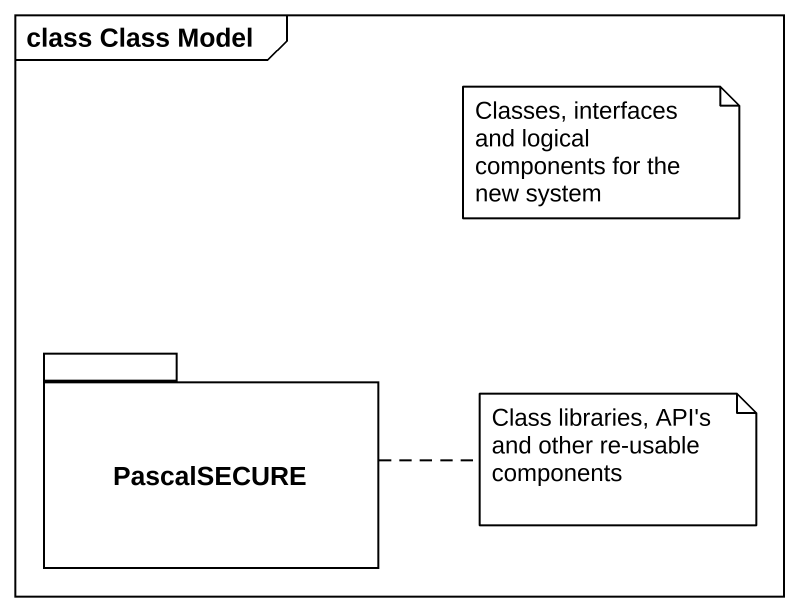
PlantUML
@startuml
mainframe class Class Model
package PascalSECURE {
}
note as N1
  Classes, interfaces and logical components for the new system
end note
note right of PascalSECURE : Class libraries, API's and other re-usable components
@enduml
